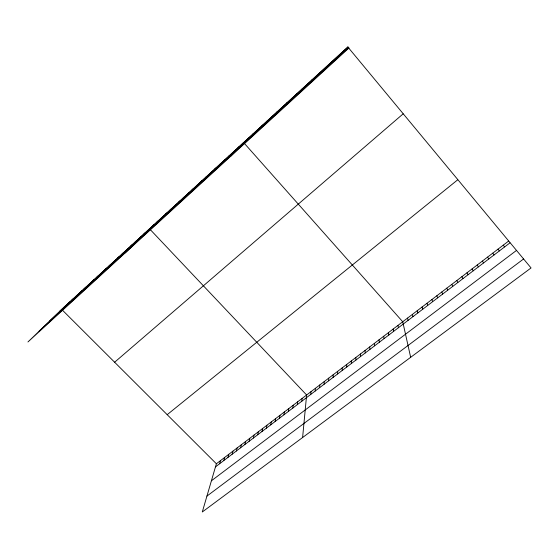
<?xml version="1.0" encoding="UTF-8"?>
<svg xmlns="http://www.w3.org/2000/svg" width="559" height="559" viewBox="0 0 559 559"><rect width="100%" height="100%" fill="white"/><g stroke="black" fill="none" stroke-linecap="round" stroke-linejoin="round"><path stroke-width="0.84" d="M337.643 373.95L337.664 371.344M333.115 377.395L333.171 374.768M328.608 380.826L328.699 378.177M324.115 384.243L324.241 381.573M319.65 387.639L319.804 384.948M315.199 391.027L315.395 388.316M310.769 394.395L310.993 391.663M302.615 437.515L306.618 394.996L149.539 228.834L125.16 252.934M301.839 401.194L302.133 398.42M297.332 404.618L297.661 401.823M292.846 408.028L293.209 405.219M288.388 411.424L288.779 408.594M283.944 414.806L284.37 411.955M279.521 418.167L279.982 415.302M275.119 421.521L275.608 418.628M270.731 424.854L271.255 421.947M266.37 428.173L266.923 425.245M262.024 431.478L262.611 428.536M257.699 434.769L258.314 431.807M253.388 438.046L254.038 435.063M249.104 441.31L249.782 438.312M244.835 444.559L245.541 441.54M240.58 447.794L241.32 444.754M236.352 451.008L237.121 447.962M232.139 454.215L232.935 451.148M227.939 457.409L228.771 454.32M223.761 460.588L224.62 457.479M219.603 463.746L220.491 460.63M508.529 241.139L216.382 463.76L202.295 511.981L531.05 267.95L347.852 47.019L61.672 309.393L27.95 341.961L348.977 47.955L347.852 47.019M311.642 80.335L311.894 79.986M306.563 84.996L306.856 84.598M301.511 89.629L301.853 89.195M296.487 94.233L296.864 93.758M291.484 98.817L291.91 98.307M286.501 103.38L286.977 102.835M281.554 107.922L282.064 107.335M276.628 112.443L277.18 111.814M271.723 116.936L272.317 116.272M266.846 121.408L267.481 120.702M261.989 125.859L262.667 125.118M257.161 130.289L257.874 129.513M252.354 134.691L253.108 133.88M247.567 139.079L248.364 138.227M230.594 156.373L243.64 142.559L402.732 321.76L410.662 357.313M238.071 147.786L238.945 146.863M233.355 152.104L234.27 151.154M228.666 156.401L229.616 155.416M223.998 160.685L224.984 159.664M219.352 164.94L220.379 163.885M214.733 169.181L215.788 168.091M210.128 173.395L211.225 172.277M205.551 177.594L206.683 176.441M200.995 181.773L202.162 180.585M196.461 185.93L197.662 184.715M191.947 190.067L193.183 188.816M182.982 198.284L184.288 196.971M187.454 194.183L188.725 192.904M178.538 202.365L179.872 201.023M174.108 206.425L175.477 205.048M165.31 214.481L166.75 213.049M169.698 210.463L171.103 209.059M156.597 222.468L158.106 220.98M160.943 218.485L162.417 217.025M152.272 226.437L153.809 224.914M139.163 238.455L140.791 236.848M143.551 234.431L145.151 232.851M130.436 246.456L132.127 244.793M134.789 242.466L136.452 240.831M117.502 258.314L119.291 256.567M121.792 254.38L123.546 252.661M126.103 250.425L127.829 248.734M104.75 270.004L106.622 268.173M108.984 266.126L110.829 264.323M113.232 262.227L115.049 260.452M92.179 281.533L94.136 279.626M96.351 277.704L98.279 275.825M100.536 273.861L102.444 272.009M75.682 296.654L77.757 294.642M79.776 292.895L81.824 290.911M83.892 289.129L85.911 287.165M88.022 285.335L90.013 283.406M63.509 307.813L65.662 305.731M67.548 304.11L69.672 302.049M71.608 300.386L73.704 298.352M59.492 311.496L347.922 47.075M49.807 320.845L348.243 47.34M39.116 331.18L348.599 47.641M114.623 362.225L403.158 113.84M167.19 414.68L457.744 179.781M215.467 466.898L509.969 242.858M211.407 480.789L516.39 250.502M206.942 496.085L523.538 259.006M62.259 309.979L216.382 463.76M503.247 245.163L504.644 246.91M497.999 249.167L499.341 250.942M492.765 253.15L494.065 254.953M487.56 257.119L488.811 258.95M482.382 261.06L483.584 262.926M477.232 264.994L478.385 266.881M472.096 268.9L473.207 270.822M466.989 272.792L468.058 274.742M461.909 276.663L462.929 278.641M456.85 280.52L457.828 282.526M451.819 284.356L452.748 286.39M446.802 288.171L447.689 290.233M441.82 291.973L442.658 294.062M436.852 295.76L437.655 297.87M431.911 299.526L432.666 301.664M426.992 303.271L427.705 305.438M422.094 307.003L422.772 309.197M417.224 310.72L417.852 312.935M412.367 314.417L412.961 316.653M407.539 318.099L408.091 320.363M397.945 325.408L398.42 327.721M393.18 329.034L393.613 331.375M388.442 332.647L388.833 335.009M383.719 336.245L384.075 338.628M379.023 339.83L379.337 342.234M374.341 343.394L374.621 345.825M369.688 346.943L369.925 349.396M365.048 350.472L365.251 352.953M360.436 353.994L360.597 356.488M355.838 357.494L355.964 360.017M351.269 360.974L351.352 363.525M346.713 364.447L346.762 367.011M342.178 367.906L342.192 370.491"/></g></svg>
